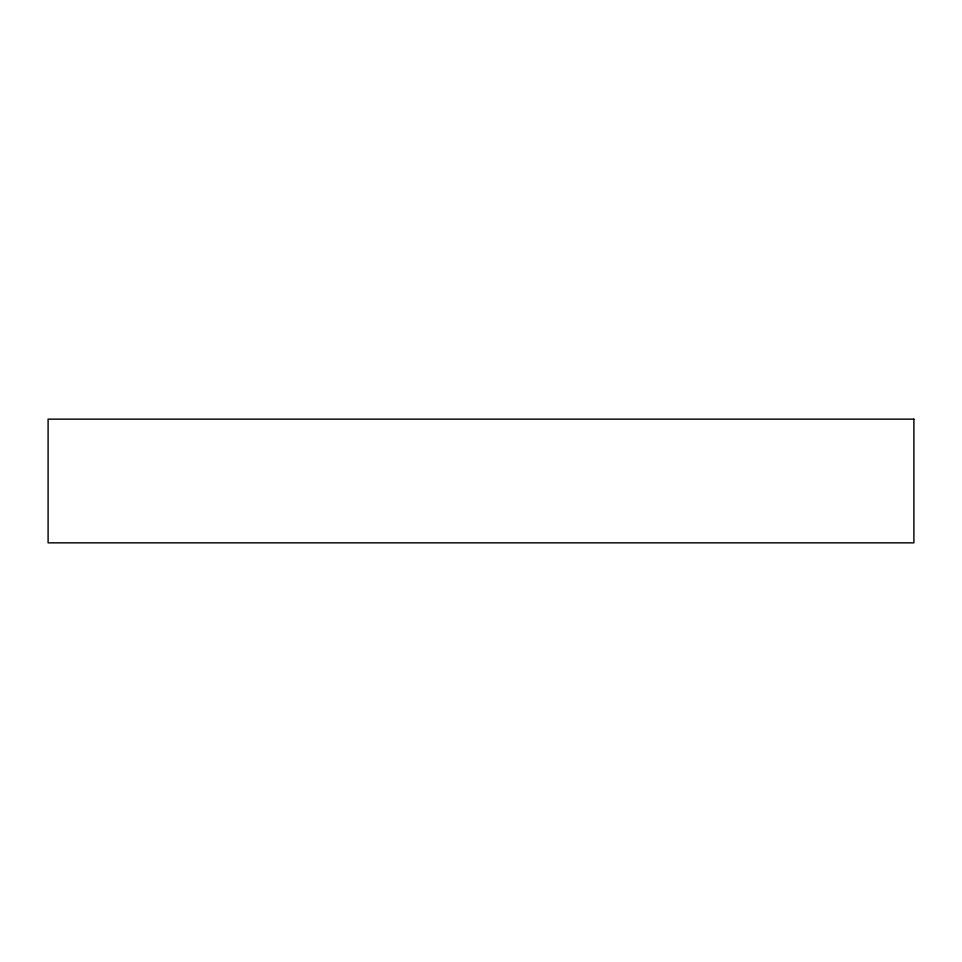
<?xml version="1.0" encoding="UTF-8"?>
<svg xmlns="http://www.w3.org/2000/svg" width="962" height="962" viewBox="0 0 962 962"><rect width="100%" height="100%" fill="white"/><g stroke="black" fill="none" stroke-linecap="round" stroke-linejoin="round"><path stroke-width="1.44" d="M913.9 419.155L48.1 419.155L48.1 542.845L913.9 542.845L913.9 419.155"/></g></svg>
